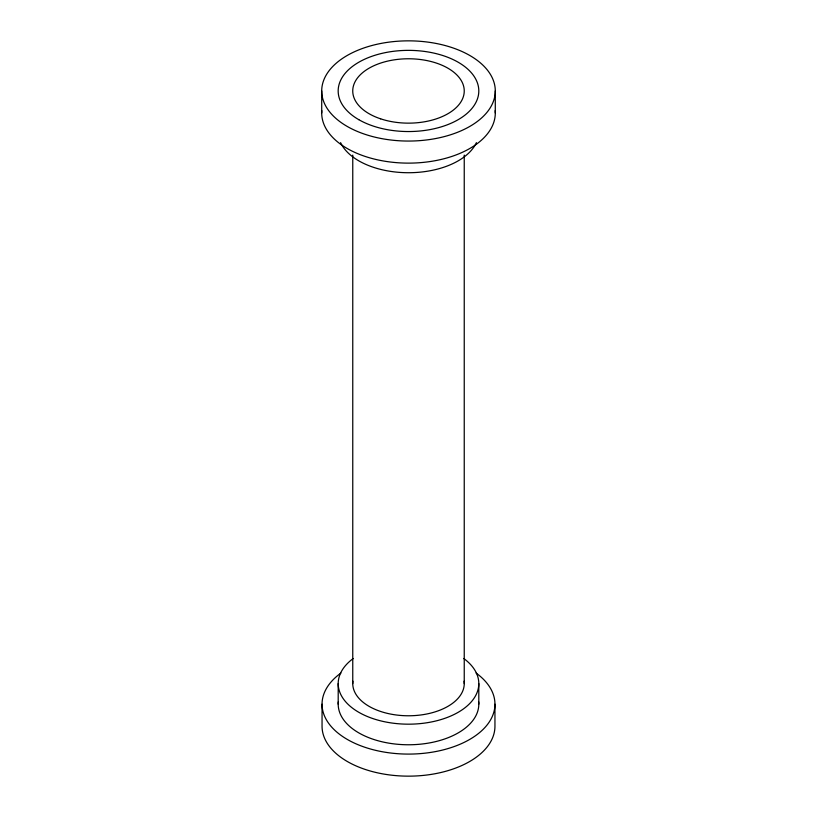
<?xml version="1.0" encoding="UTF-8"?>
<svg xmlns="http://www.w3.org/2000/svg" width="817" height="817" viewBox="0 0 817 817"><rect width="100%" height="100%" fill="white"/><g stroke="black" fill="none" stroke-linecap="round" stroke-linejoin="round"><path stroke-width="1.23" d="M495.286 90.953A86.786 50.103 0 0 1 365.107 134.345A86.786 50.103 0 0 1 365.107 47.56A86.786 50.103 0 0 1 495.286 90.953L495.286 113.012M494.949 704.183L494.949 726.242A86.449 49.908 0 0 1 408.5 776.15A86.449 49.908 0 0 1 322.051 726.242L322.051 704.183M478.803 683.594L478.803 704.183M464.24 155.107L464.24 683.594M352.76 155.107L352.76 683.594M338.197 683.594L338.197 704.183M321.714 90.953L321.714 113.012M476.086 673.055A86.449 49.908 0 0 1 467.304 740.764A86.449 49.908 0 0 1 349.696 740.764A86.449 49.908 0 0 1 340.914 673.055M495.194 110.642A86.786 50.103 0 0 1 408.5 163.124A86.786 50.103 0 0 1 321.806 110.642M463.76 658.502A70.303 40.584 0 0 1 456.203 713.404A70.303 40.584 0 0 1 360.797 713.404A70.303 40.584 0 0 1 353.24 658.502M478.68 701.834A70.303 40.584 0 0 1 408.5 744.767A70.303 40.584 0 0 1 338.32 701.834M464.087 681.194A55.74 32.18 0 0 1 408.5 715.774A55.74 32.18 0 0 1 352.913 681.194M476.403 142.638A70.303 40.584 0 0 1 408.5 172.724A70.303 40.584 0 0 1 340.597 142.638M358.786 119.66A70.303 40.584 0 0 0 476.403 101.461A70.303 40.584 0 0 0 390.301 51.747A70.303 40.584 0 0 0 358.786 119.66M380.63 118.833A55.74 32.18 0 0 0 464.24 90.953A55.74 32.18 0 0 0 380.63 63.083A55.74 32.18 0 0 0 380.63 118.833"/></g></svg>
